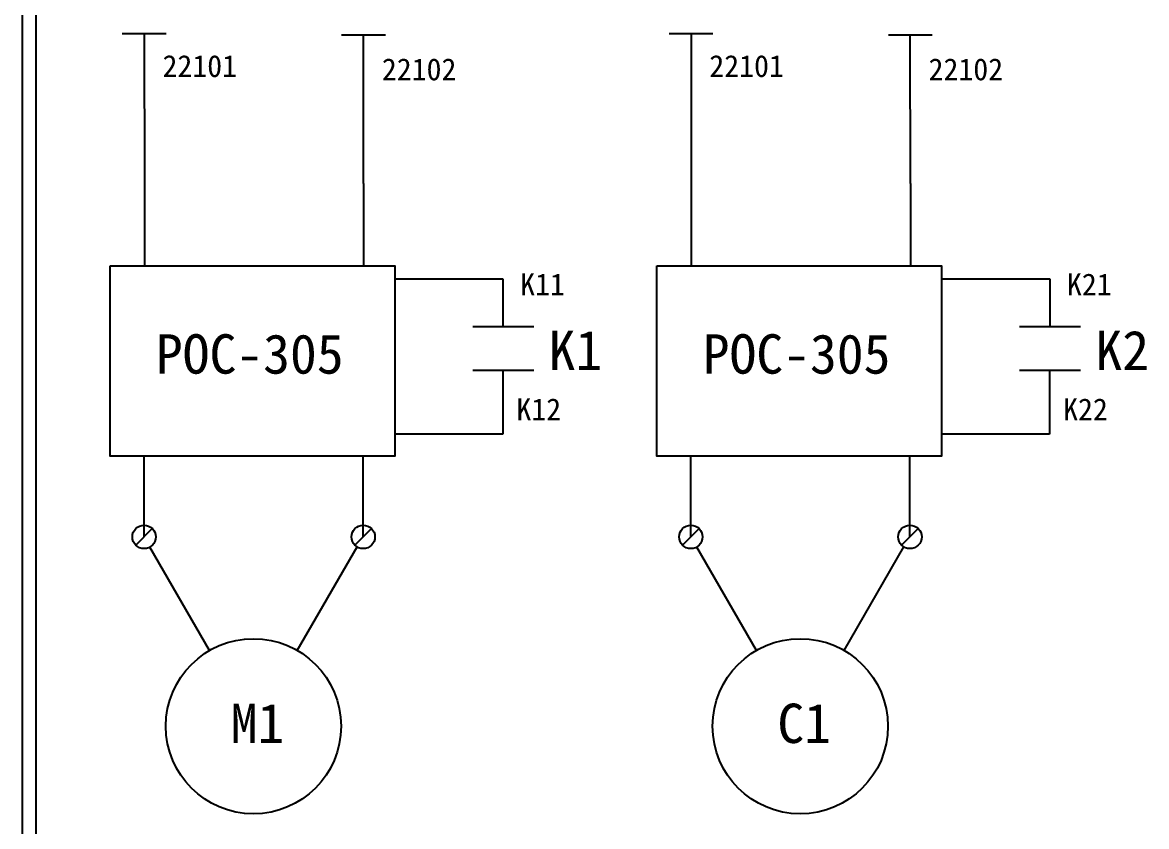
# Model space of a CAD drawing. Extents: x 10 to 297, y 3 to 207.
# Drawn here: x 10 to 112.6, y 45 to 118.5 of the extents above; entities that cross this region are included whole.
import ezdxf

# ---------------------------------------------------------------- set-up
doc = ezdxf.new("R2010")
doc.units = 0
doc.layers.get('0').update_dxf_attribs({"linetype": 'CONTINUOUS'})
doc.layers.add('圖框層', color=7, linetype='CONTINUOUS')
doc.layers.add('標尺寸層', color=3, linetype='CONTINUOUS')
doc.styles.add('STSL', font='kaiu.ttf')

msp = doc.modelspace()

# ---------------------------------------------------------------- linework, layer by layer
at = {"color": 0}
for p, q in [((21.12, 117.43), (21.14, 103.78)), ((71.03, 117.43), (71.04, 103.78)), ((21.13, 103.78), (21.14, 96.24)), ((41.13, 103.78), (41.14, 96.24)), ((71.04, 103.78), (71.04, 96.24)), ((91.04, 103.78), (91.04, 96.24)), ((53.83, 86.73), (53.83, 80.87)), ((103.73, 86.73), (103.73, 80.87)), ((21.85, 72.25), (20.34, 70.73)), ((41.85, 72.25), (40.34, 70.73)), ((71.76, 72.25), (70.24, 70.73)), ((91.76, 72.25), (90.24, 70.73)), ((27.08, 61.12), (21.63, 70.56)), ((35.08, 61.12), (40.54, 70.57)), ((76.99, 61.12), (71.54, 70.56)), ((84.99, 61.12), (90.45, 70.57))]:
    msp.add_line(p, q, dxfattribs=at)
for centre, radius in [((21.1, 71.49), 1.07), ((41.1, 71.49), 1.07), ((71, 71.49), 1.07), ((91, 71.49), 1.07), ((31.08, 54.19), 8), ((80.99, 54.19), 8)]:
    msp.add_circle(centre, radius, dxfattribs=at)
at = {"layer": '圖框層', "color": 0}
for p, q in [((10, 3), (10, 206.97)), ((11.25, 4.25), (11.25, 205.72))]:
    msp.add_line(p, q, dxfattribs=at)
at = {"layer": '標尺寸層', "color": 0}
for p, q in [((19.11, 117.48), (23.11, 117.48)), ((21.12, 117.43), (21.12, 117.48)), ((43.12, 117.32), (39.12, 117.32)), ((41.13, 103.78), (41.12, 117.32)), ((69.02, 117.48), (73.02, 117.48)), ((71.03, 117.43), (71.03, 117.48)), ((93.03, 117.32), (89.03, 117.32)), ((91.04, 103.78), (91.03, 117.32)), ((53.88, 95.03), (43.98, 95.03)), ((53.88, 90.7), (53.88, 95.03)), ((103.79, 95.03), (93.89, 95.03)), ((103.79, 90.7), (103.79, 95.03)), ((51.1, 90.7), (56.66, 90.7)), ((101, 90.7), (106.57, 90.7)), ((51.1, 86.73), (56.66, 86.73)), ((101, 86.73), (106.57, 86.73)), ((53.83, 80.87), (43.98, 80.87)), ((103.73, 80.87), (93.89, 80.87)), ((21.1, 71.49), (21.1, 78.87)), ((41.1, 71.49), (41.1, 78.87)), ((71, 71.49), (71, 78.87)), ((91, 71.49), (91, 78.87))]:
    msp.add_line(p, q, dxfattribs=at)
for points in [[(17.99, 96.24), (43.98, 96.24), (43.98, 78.87), (17.99, 78.87)], [(67.9, 96.24), (93.89, 96.24), (93.89, 78.87), (67.9, 78.87)]]:
    msp.add_lwpolyline(points, close=True, dxfattribs=at)

# ---------------------------------------------------------------- texts
at = {"layer": '圖框層', "color": 0, "style": 'STSL'}
for s, height, p in [('22101', 2, (22.78, 113.5)), ('22102', 2, (42.8, 113.2)), ('22101', 2, (72.69, 113.5)), ('22102', 2, (92.7, 113.2)), ('K11', 2, (55.42, 93.55)), ('K21', 2, (105.33, 93.55)), ('K1', 3.6, (58.02, 86.73)), ('K2', 3.6, (107.93, 86.73)), ('POC-305', 3.6, (22.17, 86.4)), ('POC-305', 3.6, (72.08, 86.4)), ('K12', 2, (55.08, 82.14)), ('K22', 2, (104.98, 82.14)), ('M1', 3.6, (29, 52.66)), ('C1', 3.6, (78.9, 52.66))]:
    msp.add_text(s, height=height, dxfattribs=at).set_placement(p)

doc.saveas('drawing.dxf')
